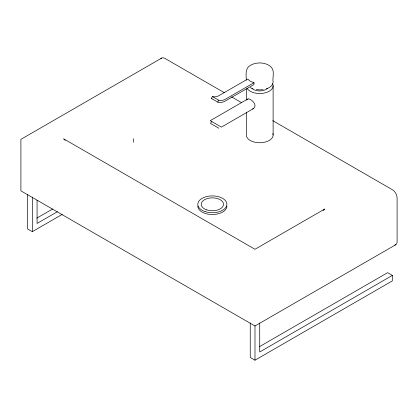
<?xml version="1.0" encoding="UTF-8"?>
<svg xmlns="http://www.w3.org/2000/svg" width="418" height="418" viewBox="0 0 418 418"><rect width="100%" height="100%" fill="white"/><g stroke="black" fill="none" stroke-linecap="round" stroke-linejoin="round"><path stroke-width="0.63" d="M211.419 98.538L212.349 96.542A17.603 10.163 -60 0 0 218.666 95.816L247.707 79.049L250.246 81.228L254.019 82.696L254.019 84.52L224.179 101.631A19.818 11.443 -60 0 1 218.227 102.316L211.419 98.538L211.916 98.669M217.736 102.18L218.666 100.189A17.603 10.163 -60 0 0 224.983 99.458L254.019 82.696M211.644 121.481L210.526 123.414L218.891 128.242M323.098 210.651L324.734 209.016L254.985 249.285L63.646 138.818L65.281 140.453M247.55 99.348L248.532 98.784C252.185 99.62 257.781 105.247 253.501 108.586L221.404 127.119L210.238 120.671L247.921 98.914M161.63 58.102L20.9 139.351L20.9 190.848L254.985 325.998L395.71 244.749M36.852 218.107L52.658 208.984M57.391 211.717L37.071 223.447L37.071 200.201M27.598 194.407L27.598 228.918L32.338 231.656L62.298 214.356M259.5 346.653L387.627 272.677L392.361 275.415L392.361 280.886L254.985 360.196L250.246 357.463L250.246 322.952M392.361 275.415L259.719 351.993L259.719 322.931M266.423 88.841C269.453 87.754 272.86 85.69 273.121 82.137C272.238 77.32 275.07 71.086 271.188 67.115C269.025 64.821 265.942 63.74 262.917 63.175C258.747 62.59 254.332 63.102 250.638 65.218C244.995 67.962 246.103 75.062 246.322 80.209M253.501 108.586L252.482 108.957M263.188 89.609L259.719 89.875L256.255 89.609M250.246 87.608L253.021 88.841M224.22 92.639L164.979 58.436A6.698 3.866 60 0 0 160.878 58.802M231.556 96.877L241.714 102.739M272.745 120.656L392.361 189.715A6.698 3.866 60 0 1 397.1 197.923L397.1 241.682A6.698 3.866 60 0 1 394.733 245.052M212.349 96.542L218.666 100.189M273.121 85.784L273.121 135.014M254.985 325.685L254.985 360.196M246.322 89.024L246.322 100.038M246.322 112.343L246.322 135.014A13.397 7.738 0 0 0 261.036 142.716A13.397 7.738 0 0 0 272.86 133.504M133.394 138.661L133.394 142.308M32.338 197.139L32.338 231.656M226.896 206.126A14.546 8.397 0 0 1 212.349 214.523A14.546 8.397 0 0 1 197.808 206.126M272.661 83.783A13.397 7.738 0 0 1 263.612 93.188A13.397 7.738 0 0 1 247.033 88.271M267.457 88.365A8.935 5.157 0 0 1 251.986 88.365M206.769 209.888A11.166 6.448 0 0 0 223.515 204.303A11.166 6.448 0 0 0 206.769 198.722A11.166 6.448 0 0 0 206.769 209.888M205.076 211.576A14.546 8.397 0 0 0 226.896 204.303A14.546 8.397 0 0 0 205.076 197.03A14.546 8.397 0 0 0 205.076 211.576"/></g></svg>
